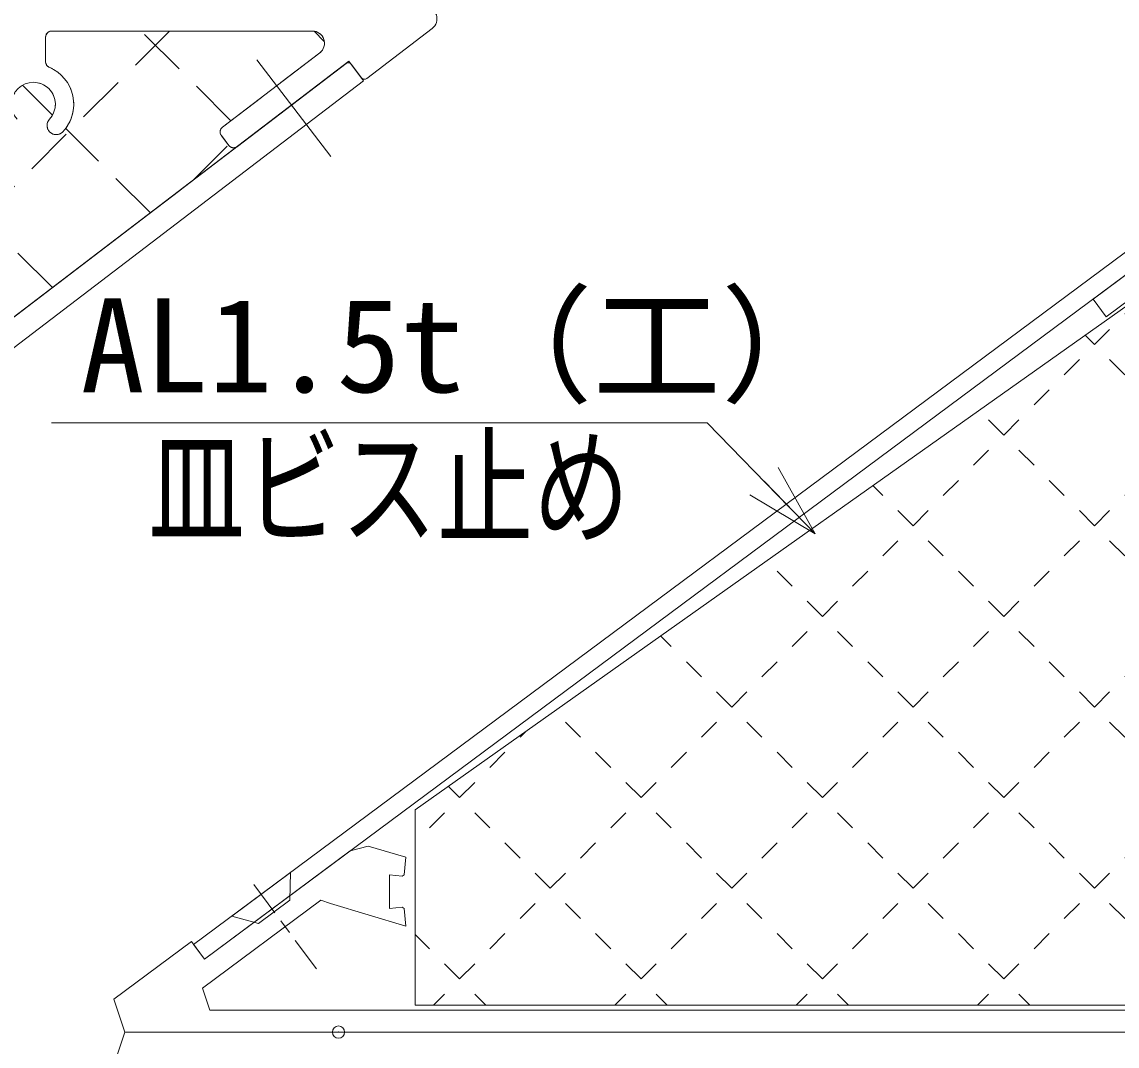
# Model space of a CAD drawing. Units: millimetres, scale not verified. Extents: x -791 to 791, y -562 to 562.
# Drawn here: x 202.1 to 291.8, y 381.3 to 465.2 of the extents above; entities that cross this region are included whole.
import ezdxf
from ezdxf.enums import TextEntityAlignment as Align

# ---------------------------------------------------------------- set-up
doc = ezdxf.new("R2010")
doc.units = ezdxf.units.MM
doc.header["$LTSCALE"] = 2
doc.header["$PDMODE"] = 32
doc.header["$PDSIZE"] = 1
doc.linetypes.add('CHAIN1', pattern=[8, 5, -1, 1, -1])
doc.linetypes.add('DASHED2', pattern=[3, 2, -1])
for name, color, linetype, lineweight in [('0-2_USERZ', 5, 'Continuous', 9), ('0-7_0', 7, 'Continuous', 9), ('0-8_DEFPOINTS', 1, 'Continuous', 9), ('0-F__0-A_', 2, 'CHAIN1', 9), ('1-0_SHAPE', 7, 'Continuous', 9)]:
    doc.layers.add(name, color=color, linetype=linetype, lineweight=lineweight)
doc.styles.add('ＭＳ ゴシック', font='')
doc.styles.get('ＭＳ ゴシック').set_extended_font_data('MS Gothic')

# ---------------------------------------------------------------- blocks, each defined once
blk = doc.blocks.new('A$C65A1796E')
at = {"layer": '0-7_0'}
blk.add_lwpolyline([(0.4, 0), (196.992, 0), (198.782, 5.408), (186.103, 14.831), (183.956, 11.941), (160.103, 29.669), (157.137, 30.474), (150.962, 28.637), (151.262, 25.736), (151.591, 25.546), (153.661, 25.736), (153.661, 20.264), (151.591, 20.454)], dxfattribs=at)
blk = doc.blocks.new('平ビス簡略')
at = {"layer": '0-7_0', "color": 1}
for p, q in [((0, -3.8), (0, 2)), ((0, -7.8), (0, -5.4)), ((0, -15.2), (0, -9.4))]:
    blk.add_line(p, q, dxfattribs=at)
at = {"layer": '0-7_0', "color": 4}
for p, q in [((-6, 0), (6, 0)), ((-3.2, -3.6), (-6, 0)), ((3.2, -3.6), (6, 0)), ((-3.2, -3.6), (3.2, -3.6))]:
    blk.add_line(p, q, dxfattribs=at)
blk = doc.blocks.new('A$C5C515A99')
at = {"layer": '0-2_USERZ', "color": 7}
blk.add_lwpolyline([(14.385, 137.967), (16.175, 140.375), (185.746, 14.349), (183.956, 11.941)], close=True, dxfattribs=at)
at = {"layer": '0-7_0'}
for points in [[(15.095, 132.954), (36.316, 117.183), (38.464, 120.072), (14.385, 137.967)], [(0.4, 0), (196.992, 0), (198.782, 5.408), (186.103, 14.831), (183.956, 11.941), (160.103, 29.669), (157.137, 30.474), (150.962, 28.637), (151.262, 25.736), (151.591, 25.546), (153.661, 25.736), (153.661, 20.264), (151.591, 20.454)], [(151.591, 20.454), (151.262, 20.264), (150.962, 17.363), (163.314, 21.086), (164.878, 21.635), (184.293, 7.205), (183.1, 3.6), (3.6, 3.6), (3.6, 14.742), (4.879, 15.702), (12.078, 17.345), (11.775, 20.243), (11.409, 20.454)]]:
    blk.add_lwpolyline(points, dxfattribs=at)
at = {"layer": '0-2_USERZ', "rotation": 323.38}
blk.add_blockref('平ビス簡略', (174.685, 22.569), dxfattribs=at)
blk = doc.blocks.new('A$C2E5267D3')
at = {"layer": '0-2_USERZ'}
for p, q in [((-11.433, 99.553), (-13.908, 102.028)), ((-26.283, 94.603), (-23.808, 97.078)), ((-6.878, 94.997), (-8.959, 97.078)), ((-31.232, 89.653), (-28.758, 92.128)), ((-31.232, 89.653), (-32.749, 91.17)), ((-36.182, 84.703), (-33.707, 87.178)), ((-26.283, 84.703), (-28.758, 87.178)), ((-41.132, 79.754), (-38.657, 82.229)), ((-21.333, 79.754), (-23.808, 82.229)), ((-11.433, 79.754), (-8.959, 82.229)), ((-46.082, 74.804), (-48.557, 77.279)), ((-46.082, 74.804), (-43.607, 77.279)), ((-16.383, 74.804), (-18.858, 77.279)), ((-16.383, 74.804), (-13.908, 77.279)), ((-51.031, 69.854), (-48.557, 72.329)), ((-41.132, 69.854), (-43.607, 72.329)), ((-21.333, 69.854), (-18.858, 72.329)), ((-11.433, 69.854), (-13.908, 72.329)), ((-65.881, 64.904), (-67.507, 66.531)), ((-55.981, 64.904), (-53.506, 67.379)), ((-36.182, 64.904), (-38.657, 67.379)), ((-26.283, 64.904), (-23.808, 67.379)), ((-6.878, 65.299), (-8.959, 67.379)), ((-60.931, 59.955), (-63.406, 62.43)), ((-60.931, 59.955), (-58.456, 62.43)), ((-31.232, 59.955), (-33.707, 62.43)), ((-31.232, 59.955), (-28.758, 62.43)), ((-65.881, 55.005), (-63.406, 57.48)), ((-55.981, 55.005), (-58.456, 57.48)), ((-36.182, 55.005), (-33.707, 57.48)), ((-26.283, 55.005), (-28.758, 57.48)), ((-80.73, 50.055), (-83.205, 52.53)), ((-70.83, 50.055), (-68.356, 52.53)), ((-51.031, 50.055), (-53.506, 52.53)), ((-41.132, 50.055), (-38.657, 52.53)), ((-21.333, 50.055), (-23.808, 52.53)), ((-11.433, 50.055), (-8.959, 52.53)), ((-75.78, 45.106), (-78.255, 47.58)), ((-75.78, 45.106), (-73.305, 47.58)), ((-46.082, 45.106), (-48.557, 47.58)), ((-46.082, 45.106), (-43.607, 47.58)), ((-16.383, 45.106), (-18.858, 47.58)), ((-16.383, 45.106), (-13.908, 47.58)), ((-100.529, 40.156), (-102.265, 41.892)), ((-80.73, 40.156), (-78.255, 42.631)), ((-70.83, 40.156), (-73.305, 42.631)), ((-51.031, 40.156), (-48.557, 42.631)), ((-41.132, 40.156), (-43.607, 42.631)), ((-21.333, 40.156), (-18.858, 42.631)), ((-11.433, 40.156), (-13.908, 42.631)), ((-95.579, 35.206), (-98.054, 37.681)), ((-85.68, 35.206), (-83.205, 37.681)), ((-65.881, 35.206), (-68.356, 37.681)), ((-55.981, 35.206), (-53.506, 37.681)), ((-36.182, 35.206), (-38.657, 37.681)), ((-26.283, 35.206), (-23.808, 37.681)), ((-6.878, 35.6), (-8.959, 37.681)), ((-90.629, 30.256), (-93.104, 32.731)), ((-90.629, 30.256), (-88.155, 32.731)), ((-60.931, 30.256), (-63.406, 32.731)), ((-60.931, 30.256), (-58.456, 32.731)), ((-31.232, 30.256), (-33.707, 32.731)), ((-31.232, 30.256), (-28.758, 32.731)), ((-115.378, 25.307), (-117.853, 27.781)), ((-95.579, 25.307), (-93.104, 27.781)), ((-85.68, 25.307), (-88.155, 27.781)), ((-65.881, 25.307), (-63.406, 27.781)), ((-55.981, 25.307), (-58.456, 27.781)), ((-36.182, 25.307), (-33.707, 27.781)), ((-26.283, 25.307), (-28.758, 27.781)), ((-125.278, 25.307), (-124.342, 26.242)), ((-130.227, 20.357), (-127.753, 22.832)), ((-110.428, 20.357), (-112.903, 22.832)), ((-100.529, 20.357), (-98.054, 22.832)), ((-80.73, 20.357), (-83.205, 22.832)), ((-70.83, 20.357), (-68.356, 22.832)), ((-51.031, 20.357), (-53.506, 22.832)), ((-41.132, 20.357), (-38.657, 22.832)), ((-21.333, 20.357), (-23.808, 22.832)), ((-11.433, 20.357), (-8.959, 22.832)), ((-135.177, 15.407), (-137.023, 17.253)), ((-135.177, 15.407), (-132.702, 17.882)), ((-105.479, 15.407), (-107.954, 17.882)), ((-105.479, 15.407), (-103.004, 17.882)), ((-75.78, 15.407), (-78.255, 17.882)), ((-75.78, 15.407), (-73.305, 17.882)), ((-46.082, 15.407), (-48.557, 17.882)), ((-46.082, 15.407), (-43.607, 17.882)), ((-16.383, 15.407), (-18.858, 17.882)), ((-16.383, 15.407), (-13.908, 17.882)), ((-140.127, 10.457), (-137.652, 12.932)), ((-130.227, 10.457), (-132.702, 12.932)), ((-110.428, 10.457), (-107.954, 12.932)), ((-100.529, 10.457), (-103.004, 12.932)), ((-80.73, 10.457), (-78.255, 12.932)), ((-70.83, 10.457), (-73.305, 12.932)), ((-51.031, 10.457), (-48.557, 12.932)), ((-41.132, 10.457), (-43.607, 12.932)), ((-21.333, 10.457), (-18.858, 12.932)), ((-11.433, 10.457), (-13.908, 12.932)), ((-125.278, 5.508), (-127.753, 7.982)), ((-115.378, 5.508), (-112.903, 7.982)), ((-95.579, 5.508), (-98.054, 7.982)), ((-85.68, 5.508), (-83.205, 7.982)), ((-65.881, 5.508), (-68.356, 7.982)), ((-55.981, 5.508), (-53.506, 7.982)), ((-36.182, 5.508), (-38.657, 7.982)), ((-26.283, 5.508), (-23.808, 7.982)), ((-6.878, 5.902), (-8.959, 7.982)), ((-120.328, 0.558), (-122.803, 3.033)), ((-120.328, 0.558), (-117.853, 3.033)), ((-90.629, 0.558), (-93.104, 3.033)), ((-90.629, 0.558), (-88.155, 3.033)), ((-60.931, 0.558), (-63.406, 3.033)), ((-60.931, 0.558), (-58.456, 3.033)), ((-31.232, 0.558), (-33.707, 3.033)), ((-31.232, 0.558), (-28.758, 3.033)), ((-125.278, -4.392), (-122.803, -1.917)), ((-115.378, -4.392), (-117.853, -1.917)), ((-95.579, -4.392), (-93.104, -1.917)), ((-85.68, -4.392), (-88.155, -1.917)), ((-65.881, -4.392), (-63.406, -1.917)), ((-55.981, -4.392), (-58.456, -1.917)), ((-36.182, -4.392), (-33.707, -1.917)), ((-26.283, -4.392), (-28.758, -1.917)), ((-140.127, -9.342), (-142.439, -7.029)), ((-130.227, -9.342), (-127.753, -6.867)), ((-110.428, -9.342), (-112.903, -6.867)), ((-100.529, -9.342), (-98.054, -6.867)), ((-80.73, -9.342), (-83.205, -6.867)), ((-70.83, -9.342), (-68.356, -6.867)), ((-51.031, -9.342), (-53.506, -6.867)), ((-41.132, -9.342), (-38.657, -6.867)), ((-21.333, -9.342), (-23.808, -6.867)), ((-11.433, -9.342), (-8.959, -6.867)), ((-135.177, -14.291), (-137.652, -11.817)), ((-135.177, -14.291), (-132.702, -11.817)), ((-105.479, -14.291), (-107.954, -11.817)), ((-105.479, -14.291), (-103.004, -11.817)), ((-75.78, -14.291), (-78.255, -11.817)), ((-75.78, -14.291), (-73.305, -11.817)), ((-46.082, -14.291), (-48.557, -11.817)), ((-46.082, -14.291), (-43.607, -11.817)), ((-16.383, -14.291), (-18.858, -11.817)), ((-16.383, -14.291), (-13.908, -11.817)), ((-139.457, -18.571), (-137.652, -16.766)), ((-130.898, -18.571), (-132.702, -16.766)), ((-109.758, -18.571), (-107.954, -16.766)), ((-101.199, -18.571), (-103.004, -16.766)), ((-80.06, -18.571), (-78.255, -16.766)), ((-71.501, -18.571), (-73.305, -16.766)), ((-50.361, -18.571), (-48.557, -16.766)), ((-41.802, -18.571), (-43.607, -16.766)), ((-20.663, -18.571), (-18.858, -16.766)), ((-12.104, -18.571), (-13.908, -16.766))]:
    blk.add_line(p, q, dxfattribs=at)
blk.add_lwpolyline([(-6.878, 106.442), (-8.674, 108.237), (-142.439, 13.413), (-142.439, -18.571), (-6.878, -18.571)], close=True, dxfattribs=at)
at = {"layer": '0-2_USERZ', "color": 3}
blk.add_lwpolyline([(-8.674, 108.237), (-142.439, 13.413), (-142.439, -18.571), (-6.878, -18.571), (-6.878, 106.442)], dxfattribs=at)
blk = doc.blocks.new('A$C50765BD5')
at = {"layer": '1-0_SHAPE'}
for p, q in [((351.696, 163.994), (394.362, 163.994)), ((403.278, 156.22), (413.996, 164.404)), ((350.696, 158.977), (350.696, 162.994)), ((395.576, 160.404), (379.666, 148.255)), ((382.094, 145.075), (399.896, 158.67)), ((400.738, 158.558), (402.437, 156.332)), ((379.478, 146.853), (380.692, 145.263))]:
    blk.add_line(p, q, dxfattribs=at)
for centre, radius, start, end in [((412.782, 165.994), 2, 307.36667, 90), ((351.696, 162.994), 1, 90, 180), ((394.362, 161.994), 2, 307.36667, 90), ((351.696, 158.977), 1, 180, 246.75044), ((348.696, 151.994), 6.6, 317.10464, 66.75044), ((400.261, 158.193), 0.6, 37.36667, 127.36667), ((402.914, 156.696), 0.6, 217.36667, 307.36667), ((348.696, 151.994), 3.6, 317.10464, 222.89536), ((352.433, 148.522), 1.5, 137.10464, 317.10464), ((380.273, 147.46), 1, 127.36667, 217.36667), ((381.487, 145.87), 1, 217.36667, 307.36667)]:
    blk.add_arc(centre, radius, start, end, dxfattribs=at)
blk = doc.blocks.new('_Open30')
at = {"layer": '0-7_0'}
blk.add_line((0, 0), (-2, 0), dxfattribs=at)
blk.add_lwpolyline([(-2, 0.5359), (0, 0), (-2, -0.5359)], dxfattribs=at)

msp = doc.modelspace()

# ---------------------------------------------------------------- linework, layer by layer
at = {"layer": '0-2_USERZ', "linetype": 'DASHED2'}
for p, q in [((156.26, 406.457), (214.21, 464.407)), ((204.621, 443.387), (183.601, 464.407)), ((204.061, 461.898), (204.061, 463.907)), ((204.561, 464.407), (225.894, 464.407)), ((219.232, 457.061), (211.885, 464.407)), ((226.879, 463.556), (226.042, 464.393)), ((226.501, 462.612), (218.546, 456.537)), ((204.624, 457.526), (202.182, 459.969)), ((212.64, 449.511), (205.7, 456.45)), ((218.452, 455.837), (219.059, 455.042)), ((219.817, 454.992), (143.462, 396.684)), ((216.092, 452.147), (219.028, 455.083))]:
    msp.add_line(p, q, dxfattribs=at)
msp.add_lwpolyline([(219.76, 454.948), (219.855, 455.021), (219.817, 454.992)], dxfattribs=at)
at = {"layer": '0-2_USERZ', "color": 3}
msp.add_lwpolyline([(204.555, 432.311), (258.224, 432.311), (264.973, 425.38)], dxfattribs=at)
at = {"layer": '0-2_USERZ', "linetype": 'DASHED2'}
for centre, radius, start, end in [((204.561, 463.907), 0.5, 90, 180), ((225.894, 463.407), 1, 307.36667, 90), ((204.561, 461.898), 0.5, 180, 246.75044), ((203.061, 458.407), 3.3, 317.10464, 66.75044), ((203.061, 458.407), 1.8, 317.10464, 222.89536), ((204.929, 456.671), 0.75, 137.10464, 317.10464), ((218.85, 456.14), 0.5, 127.36667, 217.36667), ((219.456, 455.345), 0.5, 217.36667, 307.36667)]:
    msp.add_arc(centre, radius, start, end, dxfattribs=at)
at = {"layer": '0-2_USERZ', "color": 3}
msp.add_point((228.04, 382.407), dxfattribs=at)
at = {"layer": '0-8_DEFPOINTS'}
for p, q in [((204.061, 461.898), (204.061, 463.907)), ((204.561, 464.407), (225.894, 464.407)), ((226.501, 462.612), (218.546, 456.537)), ((218.452, 455.837), (219.059, 455.042)), ((219.817, 454.992), (143.462, 396.684))]:
    msp.add_line(p, q, dxfattribs=at)
msp.add_lwpolyline([(219.76, 454.948), (219.855, 455.021), (219.817, 454.992)], dxfattribs=at)
for centre, radius, start, end in [((204.561, 463.907), 0.5, 90, 180), ((225.894, 463.407), 1, 307.36667, 90), ((204.561, 461.898), 0.5, 180, 246.75044), ((203.061, 458.407), 3.3, 317.10464, 66.75044), ((203.061, 458.407), 1.8, 317.10464, 222.89536), ((204.929, 456.671), 0.75, 137.10464, 317.10464), ((218.85, 456.14), 0.5, 127.36667, 217.36667), ((219.456, 455.345), 0.5, 217.36667, 307.36667)]:
    msp.add_arc(centre, radius, start, end, dxfattribs=at)
at = {"layer": '0-F__0-A_'}
msp.add_line((221.363, 462.055), (227.407, 454.14), dxfattribs=at)
at = {"layer": '0-F__0-A_', "color": 7, "linetype": 'Continuous'}
msp.add_lwpolyline([(230.09, 460.338), (228.877, 461.927), (228.877, 461.927), (134.297, 389.701), (135.511, 388.112), (135.511, 388.112), (230.091, 460.337)], dxfattribs=at)

# ---------------------------------------------------------------- block references
at = {"layer": '0-2_USERZ', "yscale": 0.5}
for name, p, xscale in [('A$C50765BD5', (28.713, 382.41), 0.5), ('A$C5C515A99', (309.045, 382.407), -0.5), ('A$C2E5267D3', (305.545, 393.907), 0.5)]:
    msp.add_blockref(name, p, dxfattribs=dict(at, xscale=xscale))
at = {"layer": '0-2_USERZ'}
for name, p, xscale, yscale, rotation in [('_Open30', (267.065, 423.23), 3, 3, 314.23246), ('A$C65A1796E', (309.045, 382.407), 0.5, 0.5, 180)]:
    msp.add_blockref(name, p, dxfattribs=dict(at, xscale=xscale, yscale=yscale, rotation=rotation))

# ---------------------------------------------------------------- texts
at = {"layer": '0-2_USERZ', "color": 3, "style": 'ＭＳ ゴシック'}
msp.add_text('AL1.5t（工）', height=7.698, dxfattribs=at).set_placement((206.933, 432.511), align=Align.BOTTOM_LEFT)
at = {"layer": '0-2_USERZ', "color": 3, "style": 'ＭＳ ゴシック', "width": 0.75}
msp.add_text('皿ビス止め', height=7.698, dxfattribs=at).set_placement((212.48, 420.881), align=Align.BOTTOM_LEFT)

doc.saveas('drawing.dxf')
